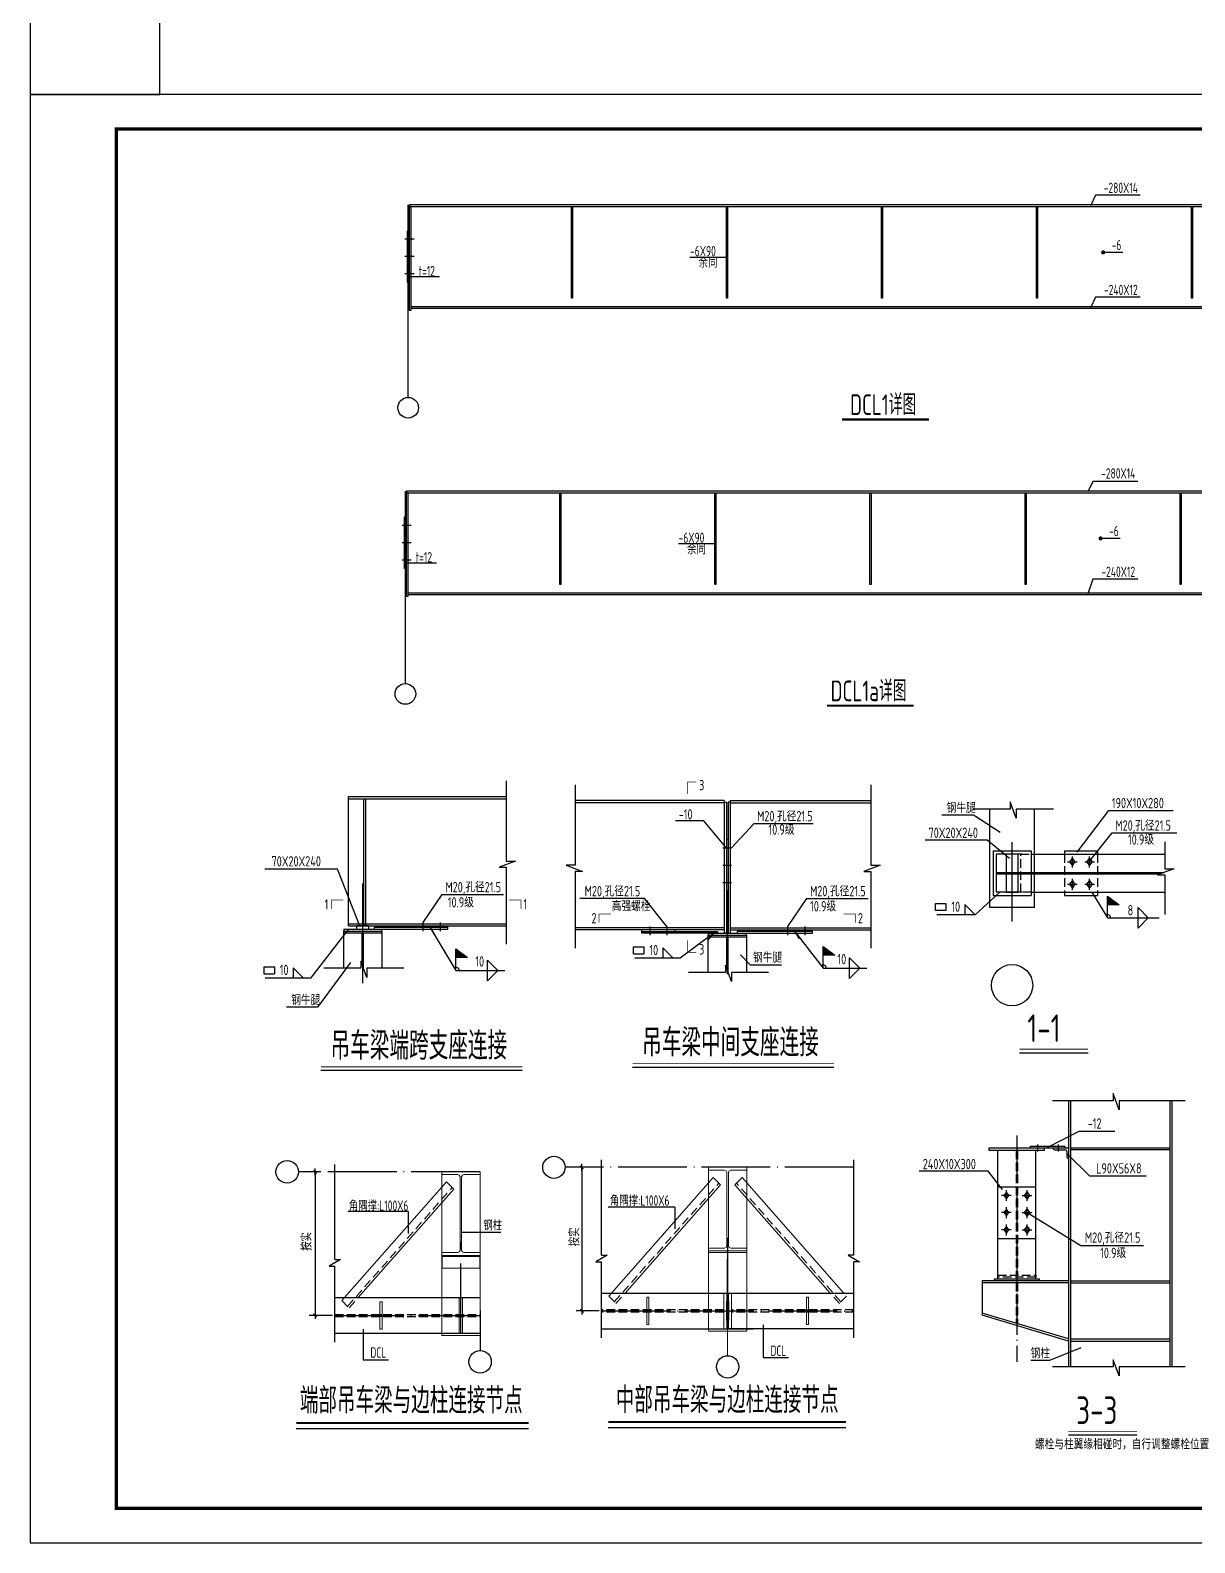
# Model space of a CAD drawing. Extents: x 9752569 to 9923256, y 1590558 to 2510207.
# Drawn here: x 9811806 to 9862501, y 2064945 to 2130745 of the extents above; entities that cross this region are included whole.
import ezdxf
from ezdxf.enums import TextEntityAlignment as Align

# ---------------------------------------------------------------- set-up
doc = ezdxf.new("R2010")
doc.units = 0
doc.header["$LTSCALE"] = 1000
doc.header["$MEASUREMENT"] = 0
for name, pattern in [('ACAD_ISO04W100', [30.5, 24, -3, 0.5, -3]), ('CENTER', [2, 1.25, -0.25, 0.25, -0.25]), ('CENTERX2', [101.6, 63.5, -12.7, 12.7, -12.7]), ('DASH', [0.35, 0.25, -0.1]), ('DOTE', [2.42, 2, -0.2, 0.02, -0.2]), ('HIDDEN', [0.375, 0.25, -0.125])]:
    doc.linetypes.add(name, pattern=pattern)
doc.layers.get('0').update_dxf_attribs({"linetype": 'CONTINUOUS'})
for name, color, linetype in [('00-MS', 6, 'CONTINUOUS'), ('1-dcl', 4, 'CONTINUOUS'), ('ADIM', 3, 'CONTINUOUS'), ('AXIS', 3, 'CONTINUOUS'), ('AXIS_TEXT', 7, 'CONTINUOUS'), ('DIM', 3, 'CONTINUOUS'), ('DIM_SYMB', 3, 'CONTINUOUS'), ('DOTE', 8, 'DOTE'), ('H-立', 3, 'CONTINUOUS'), ('LAYER1', 7, 'CONTINUOUS'), ('PUB_DIM', 3, 'CONTINUOUS'), ('PUB_TEXT', 7, 'CONTINUOUS'), ('PUB_TITLE', 4, 'CONTINUOUS'), ('TEXT', 7, 'CONTINUOUS'), ('THICK', 6, 'CONTINUOUS'), ('THIN', 7, 'CONTINUOUS'), ('一般文字', 6, 'CONTINUOUS'), ('加劲板', 3, 'CONTINUOUS'), ('卫浴', 7, 'CONTINUOUS'), ('螺栓', 15, 'CONTINUOUS'), ('连接板', 3, 'CONTINUOUS')]:
    doc.layers.add(name, color=color, linetype=linetype)
doc.layers.add('标注', color=4, linetype='CONTINUOUS', lineweight=20)
doc.layers.add('轴线', color=1, linetype='CENTERX2', lineweight=13)
doc.styles.add('_HZTXT', font='atssdeng.shx', dxfattribs={"width": 0.8, "bigfont": 'atssdchn.shx'})
doc.styles.add('COMPLEX', font='COMPLEX')
doc.styles.add('hztxt', font='atssdeng.shx', dxfattribs={"width": 0.7, "height": 10, "bigfont": 'atssdchn.shx'})
doc.styles.add('TSSD_REIN', font='atssdeng.shx', dxfattribs={"width": 0.7, "bigfont": 'atssdchn.shx'})

# ---------------------------------------------------------------- blocks, each defined once
blk = doc.blocks.new('3F51G35FHG5GH4')
at = {"layer": 'DIM'}
blk.add_hatch(color=256, dxfattribs=at).paths.add_polyline_path([(6304948.4, 1862561.8), (6304948.4, 1862512.8), (6305016.3, 1862512.8)])
at = {"layer": '00-MS'}
for p, q in [((6304295.3, 1862665.7), (6304519.2, 1862665.7)), ((6304295.3, 1862665.7), (6304295.3, 1862655.7)), ((6304297.3, 1862675.7), (6304517.2, 1862675.7)), ((6304297.3, 1862675.7), (6304297.3, 1862665.7)), ((6304297.3, 1862665.7), (6304517.2, 1862665.7)), ((6304442.3, 1862695.7), (6304372.3, 1862695.7)), ((6304372.3, 1862695.7), (6304372.3, 1862675.7)), ((6304442.3, 1862695.7), (6304442.3, 1862675.7)), ((6304474.2, 1862685.7), (6304474.2, 1862675.7)), ((6304902.2, 1862685.7), (6304474.2, 1862685.7)), ((6304474.2, 1862675.7), (6304902.2, 1862675.7)), ((6304517.2, 1862675.7), (6304517.2, 1862665.7)), ((6304519.2, 1862665.7), (6304519.2, 1862655.7)), ((6304712.2, 1862695.7), (6304712.2, 1862685.7)), ((6304902.2, 1862685.7), (6304902.2, 1862695.7)), ((6304902.2, 1862675.7), (6304902.2, 1862685.7)), ((6304295.3, 1862655.7), (6304519.2, 1862655.7)), ((6304295.3, 1862655.7), (6304295.3, 1862449.2)), ((6304403.3, 1862655.7), (6304403.3, 1862472.4)), ((6304411.2, 1862655.7), (6304411.2, 1862451.1)), ((6304519.2, 1862655.7), (6304519.2, 1862449.2))]:
    blk.add_line(p, q, dxfattribs=at)
at = {"layer": '1-dcl'}
for p, q in [((6304325.3, 1862695.7), (6304325.3, 1863445.6)), ((6304325.3, 1863445.6), (6305240.8, 1863445.6)), ((6304325.3, 1863431.6), (6305240.8, 1863431.6)), ((6304412.3, 1863431.6), (6304412.3, 1862695.7)), ((6304424.3, 1863445.6), (6305240.8, 1863445.6)), ((6304424.3, 1863431.6), (6304424.3, 1862695.7)), ((6304412.3, 1863200.7), (6304412.3, 1862940.7)), ((6304325.3, 1862707.7), (6305240.8, 1862707.7)), ((6304325.3, 1862695.7), (6305240.8, 1862695.7))]:
    blk.add_line(p, q, dxfattribs=at)
at = {"layer": 'AXIS'}
blk.add_line((6304407.3, 1862940.7), (6304407.3, 1862362.5), dxfattribs=at)
at = {"layer": 'DIM'}
for p, q in [((6304262.2, 1863025.1), (6303839.2, 1863025.1)), ((6304392.6, 1862689.7), (6304262.2, 1863025.1)), ((6304758.9, 1862715.7), (6304869.9, 1862877.9)), ((6304869.9, 1862877.9), (6305225.8, 1862877.9)), ((6304323.6, 1862673.5), (6304103.9, 1862393)), ((6304323.6, 1862673.5), (6304292.7, 1862634.1)), ((6304797.5, 1862688.6), (6304823.8, 1862644.5)), ((6304797.5, 1862688.6), (6304948.4, 1862436.1)), ((6304948.4, 1862561.8), (6305016.3, 1862512.8)), ((6304948.4, 1862436.1), (6304948.4, 1862561.8)), ((6305016.3, 1862512.8), (6304948.4, 1862512.8)), ((6305132.3, 1862376.1), (6305132.3, 1862496.1)), ((6305132.3, 1862496.1), (6305192.3, 1862436.1)), ((6303834.8, 1862457.9), (6303894.8, 1862457.9)), ((6303834.8, 1862457.9), (6303834.8, 1862417.9)), ((6303834.8, 1862417.9), (6303894.8, 1862417.9)), ((6303894.8, 1862457.9), (6303894.8, 1862417.9)), ((6304003.9, 1862453), (6304003.9, 1862393)), ((6304063.9, 1862393), (6304003.9, 1862453)), ((6304337.7, 1862483.8), (6304146, 1862223.7)), ((6304948.4, 1862436.1), (6305232.3, 1862436.1)), ((6305192.3, 1862436.1), (6305132.3, 1862376.1)), ((6304103.9, 1862393), (6303841.9, 1862393)), ((6304146, 1862223.7), (6303964.9, 1862223.7))]:
    blk.add_line(p, q, dxfattribs=at)
blk.add_ellipse((6304948.4, 1862436.1), major_axis=(19.4, 0.2), ratio=1, start_param=-0.010916, end_param=2.098629, dxfattribs=at)
at = {"layer": 'LAYER1', "color": 3}
for p, q in [((6305240.8, 1863537.1), (6305240.8, 1863070.7)), ((6305294, 1863070.7), (6305199.5, 1863035.3)), ((6305199.5, 1863035.3), (6305240.8, 1863035.3)), ((6305240.8, 1863070.7), (6305294, 1863070.7)), ((6305240.8, 1863035.3), (6305240.8, 1862589)), ((6304396.4, 1862490.6), (6304396.4, 1862449.2)), ((6304431.9, 1862396), (6304396.4, 1862490.6)), ((6304396.4, 1862449.2), (6304181.7, 1862449.2)), ((6304431.9, 1862449.2), (6304431.9, 1862396)), ((6304646.9, 1862449.2), (6304431.9, 1862449.2))]:
    blk.add_line(p, q, dxfattribs=at)
at = {"layer": 'TEXT', "color": 3}
blk.add_line((6304165.4, 1861857.9), (6305333.8, 1861857.9), dxfattribs=at)
at = {"layer": 'TEXT', "color": 3, "const_width": 5}
blk.add_lwpolyline([(6304165.4, 1861877.9), (6305333.8, 1861877.9)], dxfattribs=at)
at = {"layer": 'THICK', "linetype": 'Continuous'}
for p, q in [((6304757.2, 1862715.7), (6304757.2, 1862665.7)), ((6304857.2, 1862715.7), (6304857.2, 1862665.7))]:
    blk.add_line(p, q, dxfattribs=at)
at = {"layer": 'THIN', "color": 6, "const_width": 4}
for points in [[(6304226.4, 1862794.2), (6304226.4, 1862844.8), (6304295, 1862844.8)], [(6305325.9, 1862794.2), (6305325.9, 1862844.8), (6305257.3, 1862844.8)]]:
    blk.add_lwpolyline(points, dxfattribs=at)
at = {"layer": 'TEXT', "style": 'hztxt', "width": 0.75}
for s, height, p in [('70X20X240', 59.99, (6303878.7, 1863039.9)), ('M20,孔径21.5', 59.99, (6304888.2, 1862890.4)), ('10.9级', 59.99, (6304901.9, 1862802.1)), ('钢牛腿', 59.99, (6303993.1, 1862236.3)), ('吊车梁端跨支座连接', 159.98, (6304220.7, 1861920))]:
    blk.add_text(s, height=height, dxfattribs=at).set_placement(p)
for p in [(6304197.1, 1862820.3), (6305350.8, 1862820.3)]:
    blk.add_text('1', height=60, dxfattribs=at).set_placement(p, align=Align.MIDDLE)
for p in [(6305112.3, 1862489.2), (6303977.2, 1862440.2)]:
    blk.add_text('10', height=59.99, dxfattribs=at).set_placement(p, align=Align.MIDDLE_RIGHT)
blk = doc.blocks.new('_AXISO')
blk.add_circle((0, 0), 0.5)
at = {"layer": 'AXIS_TEXT', "style": 'COMPLEX', "width": 1.041667}
blk.add_attdef('A', text='', height=0.56, dxfattribs=at).set_placement((-0.25, -0.28), (0.25, -0.28), align=Align.FIT)
blk = doc.blocks.new('A$C59744BDE')
at = {"layer": 'ADIM', "linetype": 'ByBlock'}
for p, q in [((0.75, 1.95), (0, 0.97)), ((0, 0.97), (0.75, 0)), ((1.5, 0.97), (0.75, 1.95)), ((0.75, 0), (1.5, 0.97))]:
    blk.add_line(p, q, dxfattribs=at)
blk = doc.blocks.new('5D5FF5G5FG4')
at = {"layer": 'DIM'}
blk.add_hatch(color=256, dxfattribs=at).paths.add_polyline_path([(6307558.3, 1862893.3), (6307558.3, 1862844.3), (6307626.2, 1862844.3)])
for p, q in [((6307354.8, 1863060.7), (6307354.8, 1863123.4)), ((6307454.8, 1863060.7), (6307454.8, 1863123.4)), ((6307326.8, 1863092.6), (6307382.8, 1863092.6)), ((6307426.8, 1863092.6), (6307482.8, 1863092.6)), ((6307326.8, 1862962.6), (6307382.8, 1862962.6)), ((6307354.8, 1862930.7), (6307354.8, 1862993.4)), ((6307426.8, 1862962.6), (6307482.8, 1862962.6)), ((6307454.8, 1862930.7), (6307454.8, 1862993.4))]:
    blk.add_line(p, q)
at = {"layer": '00-MS'}
for p, q in [((6306874.9, 1862827.6), (6306874.9, 1863399.4)), ((6307134.8, 1862827.6), (6307134.8, 1863399.4)), ((6306894.9, 1863157.6), (6306894.9, 1862897.6)), ((6306894.9, 1863157.6), (6307114.8, 1863157.6)), ((6307061.8, 1863137.6), (6306912.9, 1863137.6)), ((6306912.9, 1863137.6), (6306912.9, 1862917.6)), ((6307039.8, 1863137.6), (6306969.8, 1863137.6)), ((6306969.8, 1863137.6), (6306969.8, 1862917.6)), ((6307039.8, 1862917.6), (6307039.8, 1863137.6)), ((6307114.8, 1863157.6), (6307114.8, 1862897.6)), ((6307114.8, 1863137.6), (6307891.1, 1863137.6)), ((6307309.8, 1863157.6), (6307499.8, 1863157.6)), ((6307309.8, 1863157.6), (6307309.8, 1863137.6)), ((6307499.8, 1863157.6), (6307499.8, 1863137.6)), ((6306912.9, 1863031.6), (6307887.3, 1863031.6)), ((6306912.9, 1863023.6), (6307865.9, 1863023.6)), ((6306894.9, 1862897.6), (6307114.8, 1862897.6)), ((6307061.8, 1862917.6), (6306912.9, 1862917.6)), ((6306969.8, 1862917.6), (6307039.8, 1862917.6)), ((6307114.8, 1862917.6), (6307891.1, 1862917.6)), ((6307309.8, 1862917.6), (6307309.8, 1862897.6)), ((6307309.8, 1862897.6), (6307499.8, 1862897.6)), ((6307499.8, 1862917.6), (6307499.8, 1862897.6)), ((6307134.8, 1862827.6), (6306874.9, 1862827.6))]:
    blk.add_line(p, q, dxfattribs=at)
at = {"layer": '00-MS', "linetype": 'DASH', "ltscale": 0.2}
for p, q in [((6307054.8, 1863137.6), (6307114.8, 1863137.6)), ((6307054.8, 1862917.6), (6307054.8, 1863137.6)), ((6307309.8, 1863137.6), (6307309.8, 1862917.6)), ((6307499.8, 1863137.6), (6307499.8, 1862917.6)), ((6307114.8, 1862917.6), (6307054.8, 1862917.6))]:
    blk.add_line(p, q, dxfattribs=at)
at = {"layer": 'DIM'}
for p, q in [((6307382, 1863148.9), (6307565.8, 1863391.2)), ((6307565.8, 1863391.2), (6307940.9, 1863391.2)), ((6306780.8, 1863363.6), (6306597.3, 1863363.6)), ((6306935.3, 1863263.7), (6306780.8, 1863363.6)), ((6306859.8, 1863218.8), (6306499.6, 1863218.8)), ((6306990.2, 1863112.7), (6306859.8, 1863218.8)), ((6307004.8, 1862746.4), (6307004.8, 1863206.8)), ((6307456, 1863099.1), (6307586.4, 1863261.3)), ((6307586.4, 1863261.3), (6307961.6, 1863261.3)), ((6306561.2, 1862850.5), (6306621.2, 1862850.5)), ((6306561.2, 1862810.5), (6306561.2, 1862850.5)), ((6306621.2, 1862850.5), (6306621.2, 1862810.5)), ((6306790.3, 1862785.6), (6306730.3, 1862845.6)), ((6306730.3, 1862845.6), (6306730.3, 1862785.6)), ((6306933.6, 1862916.9), (6306790.3, 1862785.6)), ((6306933.6, 1862916.9), (6306883.1, 1862870.7)), ((6307468.8, 1862917.3), (6307558.3, 1862767.6)), ((6307468.8, 1862917.3), (6307495.2, 1862873.3)), ((6307558.3, 1862893.3), (6307626.2, 1862844.3)), ((6307558.3, 1862767.6), (6307558.3, 1862893.3)), ((6307626.2, 1862844.3), (6307558.3, 1862844.3)), ((6306621.2, 1862810.5), (6306561.2, 1862810.5)), ((6306790.3, 1862785.6), (6306568.3, 1862785.6)), ((6307558.3, 1862767.6), (6307859.6, 1862767.6)), ((6307735.9, 1862827.6), (6307795.8, 1862767.6)), ((6307735.9, 1862707.6), (6307735.9, 1862827.6)), ((6307795.8, 1862767.6), (6307735.9, 1862707.6))]:
    blk.add_line(p, q, dxfattribs=at)
blk.add_ellipse((6307558.3, 1862767.6), major_axis=(19.4, 0), ratio=1, start_param=-0.001172, end_param=2.108374, dxfattribs=at)
at = {"layer": 'LAYER1', "color": 3}
for p, q in [((6306994, 1863399.4), (6306779.3, 1863399.4)), ((6306994, 1863440.8), (6306994, 1863399.4)), ((6307029.5, 1863346.2), (6306994, 1863440.8)), ((6307029.5, 1863399.4), (6307029.5, 1863346.2)), ((6307244.5, 1863399.4), (6307029.5, 1863399.4)), ((6307891.1, 1863208.4), (6307891.1, 1863053)), ((6307944.3, 1863053), (6307849.7, 1863017.5)), ((6307849.7, 1863017.5), (6307891.1, 1863017.5)), ((6307891.1, 1863053), (6307944.3, 1863053)), ((6307891.1, 1863017.5), (6307891.1, 1862786.8))]:
    blk.add_line(p, q, dxfattribs=at)
at = {"layer": 'TEXT', "color": 3}
blk.add_line((6307048.5, 1861985.9), (6307445.8, 1861985.9), dxfattribs=at)
at = {"layer": 'TEXT', "color": 3, "const_width": 5}
blk.add_lwpolyline([(6307048.5, 1862005.9), (6307445.8, 1862005.9)], dxfattribs=at)
at = {"extrusion": (0, 0, -1), "xscale": 19.99799690581858, "yscale": 19.99799689673819, "zscale": -19.99799689905346}
for p in [(-6307369.8, 1863073.1), (-6307469.8, 1863073.1), (-6307369.8, 1862943.1), (-6307469.8, 1862943.1)]:
    blk.add_blockref('A$C59744BDE', p, dxfattribs=at)
at = {"layer": 'AXIS', "xscale": 239.9759628726169, "yscale": 239.9759627610911, "zscale": 239.9759627886415}
blk.add_blockref('_AXISO', (6307004.8, 1862377), dxfattribs=at)
at = {"layer": 'TEXT', "style": 'hztxt', "width": 0.75}
for s, height, p in [('190X10X280', 59.99, (6307584, 1863403.7)), ('钢牛腿', 59.99, (6306625.4, 1863376.2)), ('70X20X240', 59.99, (6306520.2, 1863231.4)), ('M20,孔径21.5', 59.99, (6307604.6, 1863273.8)), ('10.9级', 59.99, (6307677.6, 1863192.5)), ('1-1', 159.98, (6307093.8, 1862048))]:
    blk.add_text(s, height=height, dxfattribs=at).set_placement(p)
for s, height, p in [('10', 59.99, (6306703.5, 1862832.8)), ('8', 60, (6307707.8, 1862812.6))]:
    blk.add_text(s, height=height, dxfattribs=at).set_placement(p, align=Align.MIDDLE_RIGHT)
blk = doc.blocks.new('321F534G54H')
at = {"layer": 'DIM'}
blk.add_hatch(color=256, dxfattribs=at).paths.add_polyline_path([(6310421, 1862414.9), (6310421, 1862365.9), (6310488.9, 1862365.9)])
at = {"layer": '00-MS'}
for p, q in [((6309369.9, 1862501.9), (6309369.9, 1862511.9)), ((6309369.9, 1862491.9), (6309369.9, 1862501.9)), ((6309369.9, 1862501.9), (6309807.9, 1862501.9)), ((6309807.9, 1862491.9), (6309369.9, 1862491.9)), ((6309559.9, 1862511.9), (6309559.9, 1862501.9)), ((6309754.9, 1862491.9), (6309754.9, 1862481.9)), ((6309754.9, 1862491.9), (6309974.9, 1862491.9)), ((6309807.9, 1862501.9), (6309807.9, 1862491.9)), ((6309921.9, 1862501.9), (6309921.9, 1862491.9)), ((6310359.8, 1862501.9), (6309921.9, 1862501.9)), ((6309921.9, 1862491.9), (6310359.8, 1862491.9)), ((6309974.9, 1862491.9), (6309974.9, 1862481.9)), ((6310169.9, 1862511.9), (6310169.9, 1862501.9)), ((6310359.8, 1862501.9), (6310359.8, 1862511.9)), ((6310359.8, 1862491.9), (6310359.8, 1862501.9)), ((6309752.9, 1862481.9), (6309752.9, 1862471.9)), ((6309752.9, 1862481.9), (6309976.9, 1862481.9)), ((6309752.9, 1862471.9), (6309752.9, 1862265.4)), ((6309752.9, 1862471.9), (6309976.9, 1862471.9)), ((6309754.9, 1862481.9), (6309974.9, 1862481.9)), ((6309860.9, 1862471.9), (6309860.9, 1862288.7)), ((6309868.9, 1862471.9), (6309868.9, 1862267.4)), ((6309976.9, 1862481.9), (6309976.9, 1862471.9)), ((6309976.9, 1862471.9), (6309976.9, 1862265.4))]:
    blk.add_line(p, q, dxfattribs=at)
at = {"layer": '1-dcl'}
for p, q in [((6309847.9, 1863261.9), (6308982.7, 1863261.9)), ((6309847.9, 1863247.9), (6308982.7, 1863247.9)), ((6309847.9, 1863261.9), (6309230.6, 1863261.9)), ((6309847.9, 1863261.9), (6309847.9, 1863247.9)), ((6309847.9, 1863251.9), (6309859.9, 1863251.9)), ((6309847.9, 1863247.9), (6309847.9, 1862491.9)), ((6309859.9, 1863251.9), (6309859.9, 1862491.9)), ((6309869.9, 1863251.9), (6309869.9, 1862491.9)), ((6309881.9, 1863251.9), (6309869.9, 1863251.9)), ((6309881.9, 1863261.9), (6310698.5, 1863261.9)), ((6309881.9, 1863261.9), (6309881.9, 1863247.9)), ((6309881.9, 1863261.9), (6310698.5, 1863261.9)), ((6309881.9, 1863247.9), (6309881.9, 1862491.9)), ((6309881.9, 1863247.9), (6310698.5, 1863247.9)), ((6309869.9, 1863036.9), (6309859.9, 1863036.9)), ((6309869.9, 1863036.9), (6309869.9, 1862736.9)), ((6309869.9, 1862736.9), (6309859.9, 1862736.9)), ((6309847.9, 1862523.9), (6308982.7, 1862523.9)), ((6309847.9, 1862511.9), (6308982.7, 1862511.9)), ((6309859.9, 1862491.9), (6309847.9, 1862491.9)), ((6309869.9, 1862491.9), (6309881.9, 1862491.9)), ((6309881.9, 1862523.9), (6310698.5, 1862523.9)), ((6309881.9, 1862511.9), (6310698.5, 1862511.9))]:
    blk.add_line(p, q, dxfattribs=at)
at = {"layer": 'AXIS'}
blk.add_line((6309864.9, 1862736.9), (6309864.9, 1862254.6), dxfattribs=at)
at = {"layer": 'DIM'}
for p, q in [((6309729.1, 1863145), (6309565.1, 1863145)), ((6309865.3, 1862982.3), (6309729.1, 1863145)), ((6309889.9, 1862986.9), (6310020.3, 1863129.1)), ((6310020.3, 1863129.1), (6310363.3, 1863129.1)), ((6309384.5, 1862694.1), (6309009.4, 1862694.1)), ((6309514.9, 1862531.9), (6309384.5, 1862694.1)), ((6310216.5, 1862531.9), (6310327.6, 1862694.1)), ((6310327.6, 1862694.1), (6310683.4, 1862694.1)), ((6310255.1, 1862504.8), (6310421, 1862289.2)), ((6310255.1, 1862504.8), (6310281.5, 1862460.7)), ((6309321.7, 1862412.8), (6309381.7, 1862412.8)), ((6309321.7, 1862372.8), (6309321.7, 1862412.8)), ((6309381.7, 1862412.8), (6309381.7, 1862372.8)), ((6309550.8, 1862348), (6309490.8, 1862408)), ((6309490.8, 1862408), (6309490.8, 1862348)), ((6309781.2, 1862489.7), (6309590.8, 1862348)), ((6309781.2, 1862489.7), (6309750.4, 1862450.3)), ((6310421, 1862289.2), (6310421, 1862414.9)), ((6310421, 1862414.9), (6310488.9, 1862365.9)), ((6309321.7, 1862372.8), (6309381.7, 1862372.8)), ((6309590.8, 1862348), (6309328.8, 1862348)), ((6309941.1, 1862368), (6309997.9, 1862309.5)), ((6310488.9, 1862365.9), (6310421, 1862365.9)), ((6310575.5, 1862349.2), (6310635.5, 1862289.2)), ((6310575.5, 1862229.2), (6310575.5, 1862349.2)), ((6309997.9, 1862309.5), (6310179.1, 1862309.5)), ((6310421, 1862289.2), (6310675.5, 1862289.2)), ((6310635.5, 1862289.2), (6310575.5, 1862229.2))]:
    blk.add_line(p, q, dxfattribs=at)
blk.add_ellipse((6310421, 1862289.2), major_axis=(-19.4, 0.2), ratio=1, start_param=3.150412, end_param=5.259958, dxfattribs=at)
at = {"layer": 'LAYER1', "color": 3}
for p, q in [((6308982.7, 1863353.4), (6308982.7, 1862886.9)), ((6310698.5, 1863353.4), (6310698.5, 1862886.9)), ((6308929.5, 1862886.9), (6309024, 1862851.5)), ((6308982.7, 1862886.9), (6308929.5, 1862886.9)), ((6308982.7, 1862851.5), (6308982.7, 1862405.2)), ((6309024, 1862851.5), (6308982.7, 1862851.5)), ((6310751.7, 1862886.9), (6310657.1, 1862851.5)), ((6310657.1, 1862851.5), (6310698.5, 1862851.5)), ((6310698.5, 1862886.9), (6310751.7, 1862886.9)), ((6310698.5, 1862851.5), (6310698.5, 1862405.2)), ((6309854.1, 1862265.4), (6309639.3, 1862265.4)), ((6309854.1, 1862306.8), (6309854.1, 1862265.4)), ((6309889.5, 1862212.2), (6309854.1, 1862306.8)), ((6309889.5, 1862265.4), (6309889.5, 1862212.2)), ((6310104.5, 1862265.4), (6309889.5, 1862265.4))]:
    blk.add_line(p, q, dxfattribs=at)
at = {"layer": 'TEXT', "color": 3}
blk.add_line((6309315.5, 1861715.9), (6310483.9, 1861715.9), dxfattribs=at)
at = {"layer": 'TEXT', "color": 3, "const_width": 5}
blk.add_lwpolyline([(6309315.5, 1861735.9), (6310483.9, 1861735.9)], dxfattribs=at)
at = {"layer": 'THICK', "linetype": 'Continuous'}
for p, q in [((6309839.9, 1862986.9), (6309889.9, 1862986.9)), ((6309839.9, 1862886.9), (6309889.9, 1862886.9)), ((6309839.9, 1862786.9), (6309889.9, 1862786.9)), ((6309414.9, 1862531.9), (6309414.9, 1862481.9)), ((6309514.9, 1862531.9), (6309514.9, 1862481.9)), ((6310214.9, 1862531.9), (6310214.9, 1862481.9)), ((6310314.8, 1862531.9), (6310314.8, 1862481.9))]:
    blk.add_line(p, q, dxfattribs=at)
at = {"layer": 'THIN', "color": 6, "const_width": 4}
for points in [[(6309685.4, 1863368.8), (6309634.8, 1863368.8), (6309634.8, 1863300.2)], [(6309121.2, 1862553.5), (6309121.2, 1862604), (6309189.8, 1862604)], [(6310608.6, 1862553.5), (6310608.6, 1862604), (6310540, 1862604)], [(6309685.4, 1862382.2), (6309634.8, 1862382.2), (6309634.8, 1862450.8)]]:
    blk.add_lwpolyline(points, dxfattribs=at)
at = {"layer": 'TEXT', "style": 'hztxt', "width": 0.75}
for s, p in [('3', (6309716.6, 1863352)), ('2', (6309091.9, 1862579.6)), ('3', (6309716.6, 1862399))]:
    blk.add_text(s, height=60, dxfattribs=at).set_placement(p, align=Align.MIDDLE)
for s, height, p in [('-10', 59.99, (6309583.7, 1863152.1)), ('M20,孔径21.5', 59.99, (6310038.5, 1863141.6)), ('10.9级', 59.99, (6310104.3, 1863063.9)), ('M20,孔径21.5', 59.99, (6309037.5, 1862706.7)), ('M20,孔径21.5', 59.99, (6310345.8, 1862706.7)), ('高强螺栓', 59.99, (6309194.5, 1862620.1)), ('10.9级', 59.99, (6310345.8, 1862619.1)), ('钢牛腿', 59.99, (6310014.5, 1862322)), ('吊车梁中间支座连接', 159.98, (6309370.8, 1861778))]:
    blk.add_text(s, height=height, dxfattribs=at).set_placement(p)
blk.add_text('2', height=60, rotation=360, dxfattribs=at).set_placement((6310637.9, 1862579.6), align=Align.MIDDLE)
for p in [(6309464, 1862395.1), (6310555.5, 1862342.3)]:
    blk.add_text('10', height=59.99, dxfattribs=at).set_placement(p, align=Align.MIDDLE_RIGHT)
blk = doc.blocks.new('32D1F354G5G')
for p, q in [((6309350.5, 1860509.8), (6309294.5, 1860509.8)), ((6309322.5, 1860477.9), (6309322.5, 1860540.6)), ((6309414.5, 1860509.8), (6309470.5, 1860509.8)), ((6309442.5, 1860477.9), (6309442.5, 1860540.6)), ((6309350.5, 1860409.9), (6309294.5, 1860409.9)), ((6309322.5, 1860377.9), (6309322.5, 1860440.6)), ((6309414.5, 1860409.9), (6309470.5, 1860409.9)), ((6309442.5, 1860377.9), (6309442.5, 1860440.6)), ((6309350.5, 1860309.9), (6309294.5, 1860309.9)), ((6309322.5, 1860277.9), (6309322.5, 1860340.6)), ((6309414.5, 1860309.9), (6309470.5, 1860309.9)), ((6309442.5, 1860277.9), (6309442.5, 1860340.6))]:
    blk.add_line(p, q)
at = {"layer": '00-MS'}
for p, q in [((6309682.5, 1861058.8), (6309682.5, 1859515.4)), ((6309694.5, 1861058.8), (6309694.5, 1859515.4)), ((6310270.4, 1861058.8), (6310270.4, 1859515.4)), ((6310282.4, 1861058.8), (6310282.4, 1859515.4)), ((6309462.5, 1860784.8), (6309462.5, 1860794.8)), ((6309462.5, 1860794.8), (6309662.5, 1860794.8)), ((6309462.5, 1860784.8), (6309662.5, 1860784.8)), ((6309592.5, 1860784.8), (6309682.5, 1860784.8)), ((6309602.5, 1860774.8), (6309662.5, 1860774.8)), ((6309662.5, 1860794.8), (6309662.5, 1860784.8)), ((6309662.5, 1860794.8), (6309662.5, 1860784.8)), ((6309672.5, 1860764.8), (6309672.5, 1860734.8)), ((6309694.5, 1860784.8), (6310270.4, 1860784.8)), ((6309694.5, 1860776.8), (6310270.4, 1860776.8)), ((6309682.5, 1860724.8), (6309682.5, 1860724.8)), ((6309182.5, 1860014.9), (6309182.5, 1859814.9)), ((6309682.5, 1860014.9), (6309182.5, 1860014.9)), ((6309682.5, 1860002.9), (6309182.5, 1860002.9)), ((6309694.5, 1860014.9), (6310270.4, 1860014.9)), ((6309694.5, 1860002.9), (6310270.4, 1860002.9)), ((6309682.5, 1859676.9), (6309182.5, 1859826.9)), ((6309682.5, 1859664.9), (6309182.5, 1859814.9)), ((6309694.5, 1859676.9), (6310270.4, 1859676.9)), ((6309694.5, 1859664.9), (6310270.4, 1859664.9))]:
    blk.add_line(p, q, dxfattribs=at)
for centre, start_param, end_param in [((6309602.5, 1860784.8), 0.02366, 1.594457), ((6309662.5, 1860764.8), 3.165253, 4.736049), ((6309682.5, 1860734.8), 0.02366, 1.594457)]:
    blk.add_ellipse(centre, major_axis=(-10, 0.24), ratio=1, start_param=start_param, end_param=end_param, dxfattribs=at)
at = {"layer": '1-dcl'}
for p, q in [((6309222.5, 1860770.8), (6309222.5, 1860784.8)), ((6309222.5, 1860784.8), (6309542.5, 1860784.8)), ((6309542.5, 1860770.8), (6309222.5, 1860770.8)), ((6309272.5, 1860024.9), (6309272.5, 1860770.8)), ((6309492.5, 1860024.9), (6309492.5, 1860770.8)), ((6309542.5, 1860784.8), (6309542.5, 1860770.8)), ((6309272.5, 1860559.8), (6309492.5, 1860559.8)), ((6309272.5, 1860259.9), (6309492.5, 1860259.9)), ((6309252.5, 1860024.9), (6309512.5, 1860024.9)), ((6309252.5, 1860014.9), (6309252.5, 1860024.9)), ((6309512.5, 1860014.9), (6309252.5, 1860014.9)), ((6309512.5, 1860024.9), (6309512.5, 1860014.9))]:
    blk.add_line(p, q, dxfattribs=at)
at = {"layer": '1-dcl', "linetype": 'DASH', "ltscale": 0.2}
for p, q in [((6309378.5, 1860770.8), (6309378.5, 1860046.9)), ((6309386.5, 1860770.8), (6309386.5, 1860046.9)), ((6309272.5, 1860046.9), (6309492.5, 1860046.9)), ((6309272.5, 1860034.9), (6309272.5, 1860046.9)), ((6309492.5, 1860034.9), (6309272.5, 1860034.9)), ((6309492.5, 1860046.9), (6309492.5, 1860034.9)), ((6309378.5, 1860002.9), (6309378.5, 1859768.1)), ((6309386.5, 1860002.9), (6309386.5, 1859765.7))]:
    blk.add_line(p, q, dxfattribs=at)
at = {"layer": 'DIM', "linetype": 'ACAD_ISO04W100', "ltscale": 0.01}
blk.add_line((6309382.5, 1860856.5), (6309382.5, 1859544.4), dxfattribs=at)
at = {"layer": 'DIM'}
for p, q in [((6309562.5, 1860789.8), (6309744.3, 1860882)), ((6309744.3, 1860882), (6309952.2, 1860882)), ((6309674.9, 1860750.1), (6309805.3, 1860624.1)), ((6309215.9, 1860649.8), (6308816.1, 1860649.8)), ((6309299.8, 1860543.4), (6309215.9, 1860649.8)), ((6309805.3, 1860624.1), (6310132.9, 1860624.1)), ((6309442.5, 1860409.9), (6309755.5, 1860219.5)), ((6309755.5, 1860219.5), (6310118.5, 1860219.5)), ((6309754.7, 1859625), (6309572.8, 1859551.4)), ((6309572.8, 1859551.4), (6309463.9, 1859551.4))]:
    blk.add_line(p, q, dxfattribs=at)
at = {"layer": 'LAYER1', "color": 3}
for p, q in [((6309942.1, 1861100.2), (6309942.1, 1861058.8)), ((6309977.6, 1861005.6), (6309942.1, 1861100.2)), ((6309942.1, 1861058.8), (6309590.1, 1861058.8)), ((6309977.6, 1861058.8), (6309977.6, 1861005.6)), ((6310360.1, 1861058.8), (6309977.6, 1861058.8)), ((6309942.1, 1859515.4), (6309590.1, 1859515.4)), ((6309942.1, 1859556.8), (6309942.1, 1859515.4)), ((6309977.6, 1859462.2), (6309942.1, 1859556.8)), ((6309977.6, 1859515.4), (6309977.6, 1859462.2)), ((6310360.1, 1859515.4), (6309977.6, 1859515.4))]:
    blk.add_line(p, q, dxfattribs=at)
at = {"layer": 'TEXT', "color": 3}
blk.add_line((6309682.4, 1859121.5), (6310079.7, 1859121.5), dxfattribs=at)
at = {"layer": 'TEXT', "color": 3, "const_width": 5}
blk.add_lwpolyline([(6309682.4, 1859141.5), (6310079.7, 1859141.5)], dxfattribs=at)
at = {"layer": 'THICK', "linetype": 'Continuous'}
for p, q in [((6309502.5, 1860804.8), (6309502.5, 1860764.8)), ((6309622.5, 1860804.8), (6309622.5, 1860764.8))]:
    blk.add_line(p, q, dxfattribs=at)
at = {"xscale": 19.99799693003297, "yscale": 19.9979969067499, "zscale": 19.99799689905347}
for p in [(6309307.5, 1860490.3), (6309307.5, 1860390.4), (6309307.5, 1860290.4)]:
    blk.add_blockref('A$C59744BDE', p, dxfattribs=at)
at = {"extrusion": (0, 0, -1), "xscale": 19.99799693003297, "yscale": 19.9979969067499, "zscale": -19.99799689905347}
for p in [(-6309457.5, 1860490.3), (-6309457.5, 1860390.4), (-6309457.5, 1860290.4)]:
    blk.add_blockref('A$C59744BDE', p, dxfattribs=at)
at = {"layer": 'TEXT', "style": 'hztxt', "width": 0.75}
for s, height, p in [('-12', 59.99, (6309795, 1860896.7)), ('240X10X300', 59.99, (6308837, 1860661.6)), ('L90X56X8', 59.99, (6309843.2, 1860636.6)), ('M20,孔径21.5', 59.99, (6309778.2, 1860235.2)), ('10.9级', 59.99, (6309866.6, 1860146.1)), ('钢柱', 59.99, (6309463.5, 1859564)), ('3-3', 159.98, (6309727.6, 1859183.5)), ('螺栓与柱翼缘相碰时，自行调整螺栓位置', 59.994, (6309488.1, 1859036.5))]:
    blk.add_text(s, height=height, dxfattribs=at).set_placement(p)
blk = doc.blocks.new('_DIMX')
blk.add_line((-150, 0), (150, 0))
at = {"const_width": 50}
blk.add_lwpolyline([(-70, -70), (70, 70)], dxfattribs=at)
blk = doc.blocks.new('3G1H5H5HGJ')
at = {"color": 1, "lineweight": 15, "ltscale": 0.5}
for p, q in [((6243246, 1887630), (6242131, 1887630)), ((6243246, 1887630), (6242131, 1887630)), ((6242131, 1887630), (6242131, 1885337)), ((6243246, 1887630), (6242131, 1887630)), ((6243246, 1887630), (6242131, 1887630)), ((6243246, 1887630), (6243246, 1885337)), ((6243246, 1887296), (6242131, 1887296)), ((6242131, 1885337), (6243246, 1885337))]:
    blk.add_line(p, q, dxfattribs=at)
at = {"lineweight": 15}
blk.add_line((6243246, 1887630), (6242131, 1887630), dxfattribs=at)
blk.add_line((6243246, 1887630), (6242131, 1887630), dxfattribs=at)
blk.add_line((6243246, 1887630), (6242131, 1887630), dxfattribs=at)
blk.add_line((6243246, 1887630), (6242131, 1887630), dxfattribs=at)
for p, q in [((6239031, 1886440), (6243246, 1886440)), ((6239031, 1885405), (6243246, 1885405))]:
    blk.add_line(p, q)
at = {"linetype": 'DASH'}
for p, q in [((6239031, 1885954), (6243246, 1885954)), ((6239031, 1885890), (6243246, 1885890))]:
    blk.add_line(p, q, dxfattribs=at)
blk.add_ellipse((6243246, 1884578), major_axis=(-2, 325), ratio=1, start_param=4.706391, end_param=10.989576)
at = {"layer": 'DIM_SYMB'}
for p, q in [((6239031, 1887545), (6239031, 1890304)), ((6239190, 1887545), (6238861, 1887350)), ((6238861, 1887350), (6239031, 1887350)), ((6239031, 1887545), (6239190, 1887545)), ((6239031, 1885144), (6239031, 1887350)), ((6237912, 1882646), (6244652, 1882646))]:
    blk.add_line(p, q, dxfattribs=at)
at = {"layer": 'DIM_SYMB', "const_width": 60}
blk.add_lwpolyline([(6237912, 1882806), (6244652, 1882806)], dxfattribs=at)
at = {"layer": 'DOTE'}
for p, q in [((6243246, 1890087), (6237972, 1890087)), ((6242689, 1885427), (6242689, 1888045)), ((6239031, 1885922), (6243246, 1885922)), ((6243246, 1886064), (6243246, 1884903))]:
    blk.add_line(p, q, dxfattribs=at)
at = {"layer": 'PUB_DIM'}
for p, q in [((6238592, 1890087), (6238288, 1890087)), ((6238457, 1890087), (6238457, 1885923)), ((6238963, 1885922), (6238288, 1885922))]:
    blk.add_line(p, q, dxfattribs=at)
at = {"layer": 'PUB_TEXT'}
for p, q in [((6241160, 1888933), (6239409, 1888933)), ((6241160, 1888933), (6241160, 1888303)), ((6242711, 1888335), (6243844, 1888335)), ((6239849, 1885523), (6239849, 1884638)), ((6239849, 1884638), (6240590, 1884638))]:
    blk.add_line(p, q, dxfattribs=at)
at = {"layer": '卫浴', "lineweight": 25}
for p, q in [((6242131, 1887630), (6242131, 1887296)), ((6243246, 1887296), (6243246, 1887630))]:
    blk.add_line(p, q, dxfattribs=at)
at = {"layer": '标注'}
for p, q in [((6239314, 1886440), (6242270, 1889796)), ((6242131, 1890087), (6242131, 1890007)), ((6242131, 1890087), (6243139, 1890087)), ((6242131, 1890007), (6242131, 1887630)), ((6242131, 1890007), (6242601, 1890007)), ((6242270, 1889796), (6242481, 1889585)), ((6242601, 1890007), (6242643, 1889986)), ((6242643, 1889986), (6242667, 1889942)), ((6242667, 1889942), (6242667, 1887809)), ((6242734, 1889986), (6242711, 1889942)), ((6242711, 1887809), (6242711, 1889942)), ((6242777, 1890007), (6242734, 1889986)), ((6243246, 1890007), (6242777, 1890007)), ((6243246, 1890087), (6243246, 1890007)), ((6243246, 1890007), (6243246, 1887630)), ((6242481, 1889585), (6239711, 1886440)), ((6242131, 1887744), (6242601, 1887744)), ((6242131, 1887664), (6243246, 1887664)), ((6242131, 1887630), (6243246, 1887630)), ((6242131, 1887630), (6243246, 1887630)), ((6242131, 1887630), (6243246, 1887630)), ((6242131, 1887630), (6243246, 1887630)), ((6242131, 1887630), (6243246, 1887630)), ((6242131, 1887630), (6243246, 1887630)), ((6242131, 1887630), (6243246, 1887630)), ((6242601, 1887744), (6242643, 1887765)), ((6242643, 1887765), (6242667, 1887809)), ((6242734, 1887765), (6242711, 1887809)), ((6242777, 1887744), (6242734, 1887765)), ((6243246, 1887744), (6242777, 1887744)), ((6240339, 1886318), (6240404, 1886318)), ((6240339, 1885954), (6240339, 1886318)), ((6240404, 1886318), (6240404, 1885954)), ((6242641, 1886440), (6242641, 1885954)), ((6242736, 1885954), (6242736, 1886440)), ((6240404, 1885954), (6240339, 1885954)), ((6240339, 1885890), (6240339, 1885526)), ((6240404, 1885890), (6240339, 1885890)), ((6240404, 1885526), (6240404, 1885890)), ((6242641, 1885954), (6242736, 1885954)), ((6242641, 1885890), (6242736, 1885890)), ((6242641, 1885405), (6242641, 1885890)), ((6242736, 1885890), (6242736, 1885405)), ((6240339, 1885526), (6240404, 1885526)), ((6242641, 1885405), (6242736, 1885405))]:
    blk.add_line(p, q, dxfattribs=at)
at = {"layer": '轴线', "linetype": 'HIDDEN'}
for p, q in [((6239399, 1886185), (6242434, 1889631)), ((6239314, 1886440), (6239238, 1886353)), ((6239238, 1886353), (6239446, 1886139)), ((6239446, 1886139), (6239711, 1886440))]:
    blk.add_line(p, q, dxfattribs=at)
at = {"layer": 'AXIS', "xscale": 649.3357763439417, "yscale": 649.3357764557004, "zscale": 649.3357764544205}
blk.add_blockref('_AXISO', (6237647, 1890087), dxfattribs=at)
at = {"layer": 'PUB_DIM', "xscale": 0.6763914338080212, "yscale": 0.6763914336916059, "zscale": 0.676391433806688}
for p, rotation in [((6238457, 1890087), 90), ((6238457, 1885922), 270)]:
    blk.add_blockref('_DIMX', p, dxfattribs=dict(at, rotation=rotation))
at = {"layer": 'PUB_TEXT', "style": 'TSSD_REIN', "width": 0.7}
blk.add_text('角隅撑:L100X6', height=300, dxfattribs=at).set_placement((6239437, 1888958))
at = {"layer": 'PUB_TEXT', "style": 'TSSD_REIN'}
for s, height, width, p in [('钢柱', 300, 0.7, (6243614, 1888686)), ('DCL', 300, 0.7, (6240292, 1884996)), ('端部吊车梁与边柱连接节点', 750.37, 0.755998, (6241248, 1883829))]:
    blk.add_text(s, height=height, dxfattribs=dict(at, width=width)).set_placement(p, align=Align.TOP_CENTER)
at = {"layer": 'PUB_TEXT', "style": 'TSSD_REIN', "width": 0.7}
blk.add_text('按实', height=300, rotation=90, dxfattribs=at).set_placement((6238356, 1887796))
blk = doc.blocks.new('32F1G53F4G5H4')
at = {"color": 1, "lineweight": 15, "ltscale": 0.5}
for p, q in [((6249262, 1887760), (6249262, 1887425)), ((6250377, 1887715), (6249262, 1887715)), ((6250377, 1887425), (6250377, 1887760)), ((6249262, 1887425), (6249262, 1885433)), ((6250377, 1887425), (6250377, 1885433)), ((6249262, 1885433), (6250377, 1885433))]:
    blk.add_line(p, q, dxfattribs=at)
for p, q in [((6246162, 1886536), (6253478, 1886536)), ((6246162, 1885501), (6249795, 1885501)), ((6253478, 1885501), (6249844, 1885501)), ((6249844, 1885501), (6250574, 1885501))]:
    blk.add_line(p, q)
at = {"linetype": 'DASH'}
for p, q in [((6249706, 1886051), (6246162, 1886051)), ((6249706, 1885986), (6246162, 1885986)), ((6253478, 1886051), (6249933, 1886051)), ((6253478, 1885986), (6249933, 1885986))]:
    blk.add_line(p, q, dxfattribs=at)
blk.add_ellipse((6249820, 1884396), major_axis=(-2, 325), ratio=1, start_param=4.706391, end_param=10.989576)
at = {"layer": 'DIM_SYMB'}
for p, q in [((6246162, 1887641), (6246162, 1890401)), ((6253478, 1887641), (6253478, 1890401)), ((6246321, 1887641), (6245992, 1887447)), ((6246162, 1887641), (6246321, 1887641)), ((6253319, 1887641), (6253647, 1887447)), ((6253478, 1887641), (6253319, 1887641)), ((6245992, 1887447), (6246162, 1887447)), ((6246162, 1885241), (6246162, 1887447)), ((6253647, 1887447), (6253478, 1887447)), ((6253478, 1885241), (6253478, 1887447))]:
    blk.add_line(p, q, dxfattribs=at)
at = {"layer": 'DIM_SYMB', "const_width": 60}
blk.add_lwpolyline([(6246355, 1882800), (6253251, 1882800)], dxfattribs=at)
at = {"layer": 'DIM_SYMB'}
blk.add_lwpolyline([(6246355, 1882640), (6253251, 1882640)], dxfattribs=at)
at = {"layer": 'DOTE'}
for p, q in [((6253478, 1890184), (6245103, 1890184)), ((6249820, 1885523), (6249820, 1888141)), ((6249820, 1888004), (6249820, 1885523)), ((6246162, 1886018), (6253478, 1886018))]:
    blk.add_line(p, q, dxfattribs=at)
at = {"layer": 'DOTE', "lineweight": 13, "ltscale": 1500}
blk.add_line((6249820, 1884721), (6249820, 1886578), dxfattribs=at)
at = {"layer": 'PUB_DIM'}
for p, q in [((6245723, 1890184), (6245419, 1890184)), ((6245588, 1890183), (6245588, 1886019)), ((6246094, 1886018), (6245419, 1886018))]:
    blk.add_line(p, q, dxfattribs=at)
at = {"layer": 'PUB_TEXT'}
for p, q in [((6248291, 1889029), (6246357, 1889029)), ((6248291, 1889029), (6248291, 1888400)), ((6249795, 1885744), (6249795, 1886293)), ((6249795, 1886293), (6249844, 1886293)), ((6249844, 1886293), (6249844, 1885744)), ((6249844, 1885744), (6249795, 1885744)), ((6250849, 1885619), (6250849, 1884673)), ((6250849, 1884673), (6251590, 1884673))]:
    blk.add_line(p, q, dxfattribs=at)
at = {"layer": '标注'}
for p, q in [((6246445, 1886536), (6249401, 1889892)), ((6249262, 1890184), (6249262, 1890103)), ((6249262, 1890184), (6250270, 1890184)), ((6249262, 1890103), (6249262, 1887760)), ((6249262, 1890103), (6249732, 1890103)), ((6249401, 1889892), (6249612, 1889681)), ((6249732, 1890103), (6249775, 1890083)), ((6249775, 1890083), (6249798, 1890038)), ((6249798, 1890038), (6249798, 1887905)), ((6249865, 1890083), (6249842, 1890038)), ((6249842, 1887905), (6249842, 1890038)), ((6249908, 1890103), (6249865, 1890083)), ((6250377, 1890103), (6249908, 1890103)), ((6250239, 1889892), (6250027, 1889681)), ((6253194, 1886536), (6250239, 1889892)), ((6250377, 1890184), (6250377, 1890103)), ((6250377, 1890103), (6250377, 1887760)), ((6249612, 1889681), (6246842, 1886536)), ((6250027, 1889681), (6252797, 1886536)), ((6249262, 1887841), (6249732, 1887841)), ((6249262, 1887760), (6250377, 1887760)), ((6249732, 1887841), (6249775, 1887861)), ((6249775, 1887861), (6249798, 1887905)), ((6249865, 1887861), (6249842, 1887905)), ((6249908, 1887841), (6249865, 1887861)), ((6250377, 1887841), (6249908, 1887841)), ((6247470, 1886414), (6247535, 1886414)), ((6247470, 1886051), (6247470, 1886414)), ((6247535, 1886414), (6247535, 1886051)), ((6249706, 1886536), (6249706, 1886051)), ((6249795, 1886051), (6249795, 1886536)), ((6249844, 1886051), (6249844, 1886536)), ((6249933, 1886536), (6249933, 1886051)), ((6252170, 1886414), (6252104, 1886414)), ((6252104, 1886414), (6252104, 1886051)), ((6252170, 1886051), (6252170, 1886414)), ((6247535, 1886051), (6247470, 1886051)), ((6247470, 1885986), (6247470, 1885623)), ((6247535, 1885986), (6247470, 1885986)), ((6247535, 1885623), (6247535, 1885986)), ((6249706, 1885501), (6249706, 1886051)), ((6249795, 1885986), (6249795, 1885501)), ((6249844, 1885986), (6249844, 1885501)), ((6249933, 1885501), (6249933, 1886051)), ((6252104, 1886051), (6252170, 1886051)), ((6252104, 1885986), (6252170, 1885986)), ((6252104, 1885623), (6252104, 1885986)), ((6252170, 1885986), (6252170, 1885623)), ((6247470, 1885623), (6247535, 1885623)), ((6249773, 1885501), (6249795, 1885501)), ((6249773, 1885501), (6249795, 1885501)), ((6249844, 1885501), (6249867, 1885501)), ((6249867, 1885501), (6249844, 1885501)), ((6252170, 1885623), (6252104, 1885623))]:
    blk.add_line(p, q, dxfattribs=at)
at = {"layer": '轴线', "linetype": 'HIDDEN'}
for p, q in [((6246530, 1886282), (6249566, 1889728)), ((6253109, 1886282), (6250074, 1889728)), ((6246445, 1886536), (6246369, 1886449)), ((6246369, 1886449), (6246577, 1886235)), ((6246577, 1886235), (6246842, 1886536)), ((6253062, 1886235), (6252797, 1886536)), ((6253271, 1886449), (6253062, 1886235))]:
    blk.add_line(p, q, dxfattribs=at)
at = {"layer": 'AXIS', "xscale": 649.3357763439417, "yscale": 649.3357764557004, "zscale": 649.3357764544205}
blk.add_blockref('_AXISO', (6244779, 1890184), dxfattribs=at)
at = {"layer": 'PUB_DIM', "xscale": 0.6763914338080212, "yscale": 0.6763914336916059, "zscale": 0.676391433806688}
for p, rotation in [((6245588, 1890184), 90), ((6245588, 1886018), 270)]:
    blk.add_blockref('_DIMX', p, dxfattribs=dict(at, rotation=rotation))
at = {"layer": 'PUB_TEXT', "style": 'TSSD_REIN', "width": 0.7}
blk.add_text('角隅撑:L100X6', height=300, dxfattribs=at).set_placement((6246403, 1889071))
blk.add_text('按实', height=300, rotation=90, dxfattribs=at).set_placement((6245519, 1887892))
at = {"layer": 'PUB_TEXT', "style": 'TSSD_REIN'}
for s, height, width, p in [('DCL', 300, 0.7, (6251292, 1885016)), ('中部吊车梁与边柱连接节点', 750.37, 0.755998, (6249805, 1883809))]:
    blk.add_text(s, height=height, dxfattribs=dict(at, width=width)).set_placement(p, align=Align.TOP_CENTER)
blk = doc.blocks.new('31fd65g45h45h')
at = {"layer": 'DIM_SYMB', "const_width": 12.6, "elevation": 1.8}
for points in [[(9759278.6, 2109864.9), (9759782.3, 2109864.9)], [(9759190.2, 2108204.7), (9759694, 2108204.7)]]:
    blk.add_lwpolyline(points, dxfattribs=at)
at = {"layer": 'DOTE'}
for p, q in [((9756760.1, 2109992.9, 1.4), (9756760.1, 2111109.6, 1.4)), ((9762260.1, 2109992.9, 1.4), (9762260.1, 2111109.6, 1.4)), ((9756743.5, 2108332.7, 1.4), (9756743.5, 2109449.4, 1.4)), ((9762143.5, 2108336.3, 1.4), (9762143.5, 2109449.4, 1.4))]:
    blk.add_line(p, q, dxfattribs=at)
at = {"layer": 'H-立'}
for p, q in [((9762255.1, 2111109.6, 1.4), (9756765.1, 2111109.6, 1.4)), ((9756765.1, 2111099.6, 1.4), (9756765.1, 2111109.6, 1.4)), ((9756765.1, 2111099.6, 1.4), (9762243.1, 2111099.6, 1.4)), ((9762255.1, 2111099.6, 1.4), (9762255.1, 2111109.6, 1.4)), ((9756765.1, 2110517.6, 0.7), (9756765.1, 2110509.6, 0.7)), ((9762243.1, 2110517.6, 1.4), (9756777.1, 2110517.6, 1.4)), ((9756777.1, 2110509.6, 1.4), (9762243.1, 2110509.6, 1.4)), ((9762293.5, 2109449.4, 1.4), (9756748.5, 2109449.4, 1.4)), ((9756748.5, 2109439.4, 1.4), (9756748.5, 2109449.4, 1.4)), ((9756748.5, 2109439.4, 1.4), (9762293.5, 2109439.4, 1.4)), ((9762293.5, 2108849.4, 1.4), (9762293.5, 2109449.4, 1.4)), ((9756748.5, 2108857.4, 0.7), (9756748.5, 2108849.4, 0.7)), ((9762293.5, 2108857.4, 1.4), (9756760.5, 2108857.4, 1.4)), ((9756760.5, 2108849.4, 1.4), (9762293.5, 2108849.4, 1.4))]:
    blk.add_line(p, q, dxfattribs=at)
at = {"layer": 'H-立', "elevation": 1.4}
blk.add_lwpolyline([(9762118.5, 2108849.4), (9762168.5, 2108849.4), (9762168.5, 2108839.4), (9762118.5, 2108839.4)], close=True, dxfattribs=at)
at = {"layer": 'PUB_TEXT'}
for points in [[(9761009.6, 2111165.4), (9760749.3, 2111165.4), (9760720, 2111104.7)], [(9760907.7, 2110833.9), (9760794.1, 2110833.9)], [(9761009.6, 2110573.4), (9760749.3, 2110573.4), (9760720, 2110512.7)], [(9760994.7, 2109505.2), (9760734.4, 2109505.2), (9760705.1, 2109444.5)], [(9760892.8, 2109174.6), (9760779.1, 2109174.6)], [(9760994.7, 2108938.2), (9760734.4, 2108938.2), (9760705.1, 2108852.5)]]:
    blk.add_lwpolyline(points, dxfattribs=at)
at = {"layer": 'PUB_TEXT', "elevation": 1.4}
for points in [[(9758395.1, 2110806.8), (9758610.5, 2110806.8)], [(9756941.1, 2110691.6), (9756771, 2110691.6)], [(9762079.1, 2110691.6), (9762249.3, 2110691.6)], [(9762077, 2109490.3), (9762009.6, 2109579.7), (9761880.5, 2109579.7)], [(9761921, 2109232.8), (9762143.5, 2109232.8)], [(9758328.4, 2109144.6), (9758543.9, 2109144.6)], [(9756924.4, 2109031.3), (9756754.3, 2109031.3)]]:
    blk.add_lwpolyline(points, dxfattribs=at)
at = {"layer": 'PUB_TEXT', "const_width": 12}
for points in [[(9760800.1, 2110833.9, -1), (9760788.1, 2110833.9, -1)], [(9760785.1, 2109174.6, -1), (9760773.1, 2109174.6, -1)]]:
    blk.add_lwpolyline(points, format="xyb", close=True, dxfattribs=at)
at = {"layer": '加劲板'}
for p, q in [((9762036.8, 2109649.4, 1.4), (9762036.8, 2109449.4, 1.4)), ((9762170.1, 2109649.4, 1.4), (9762036.8, 2109649.4, 1.4)), ((9762041.2, 2109649.4, 1.4), (9762041.2, 2109449.4, 1.4)), ((9762232.4, 2109449.4, 1.4), (9762165.7, 2109649.4, 1.4)), ((9762236.8, 2109449.4, 1.4), (9762170.1, 2109649.4, 1.4))]:
    blk.add_line(p, q, dxfattribs=at)
at = {"layer": '加劲板', "elevation": 1.4}
for points in [[(9757707.1, 2111099.6), (9757713.1, 2111099.6), (9757713.1, 2110567.6), (9757707.1, 2110567.6)], [(9758607.1, 2111099.6), (9758613.1, 2111099.6), (9758613.1, 2110567.6), (9758607.1, 2110567.6)], [(9759507.1, 2111099.6), (9759513.1, 2111099.6), (9759513.1, 2110567.6), (9759507.1, 2110567.6)], [(9760407.1, 2111099.6), (9760413.1, 2111099.6), (9760413.1, 2110567.6), (9760407.1, 2110567.6)], [(9761307.1, 2111099.6), (9761313.1, 2111099.6), (9761313.1, 2110567.6), (9761307.1, 2110567.6)], [(9756755.1, 2110959.6), (9756765.1, 2110959.6), (9756765.1, 2110659.6), (9756755.1, 2110659.6)], [(9762265.1, 2110959.6), (9762255.1, 2110959.6), (9762255.1, 2110659.6), (9762265.1, 2110659.6)], [(9757640.5, 2109439.4), (9757646.5, 2109439.4), (9757646.5, 2108907.4), (9757640.5, 2108907.4)], [(9758540.5, 2109439.4), (9758546.5, 2109439.4), (9758546.5, 2108907.4), (9758540.5, 2108907.4)], [(9759440.5, 2109439.4), (9759446.5, 2109439.4), (9759446.5, 2108907.4), (9759440.5, 2108907.4)], [(9760340.5, 2109439.4), (9760346.5, 2109439.4), (9760346.5, 2108907.4), (9760340.5, 2108907.4)], [(9761240.5, 2109439.4), (9761246.5, 2109439.4), (9761246.5, 2108907.4), (9761240.5, 2108907.4)], [(9756738.5, 2109299.4), (9756748.5, 2109299.4), (9756748.5, 2108999.4), (9756738.5, 2108999.4)]]:
    blk.add_lwpolyline(points, close=True, dxfattribs=at)
at = {"layer": '螺栓', "linetype": 'CENTER', "ltscale": 2}
for p, q in [((9756794.6, 2110909.6, 1.4), (9756741.2, 2110909.6, 1.4)), ((9762225.7, 2110909.6, 1.4), (9762279.1, 2110909.6, 1.4)), ((9756794.6, 2110809.6, 1.4), (9756741.2, 2110809.6, 1.4)), ((9762225.7, 2110809.6, 1.4), (9762279.1, 2110809.6, 1.4)), ((9756794.6, 2110709.6, 1.4), (9756741.2, 2110709.6, 1.4)), ((9762225.7, 2110709.6, 1.4), (9762279.1, 2110709.6, 1.4)), ((9756777.9, 2109249.4, 1.4), (9756724.5, 2109249.4, 1.4)), ((9756777.9, 2109149.4, 1.4), (9756724.5, 2109149.4, 1.4)), ((9756777.9, 2109049.4, 1.4), (9756724.5, 2109049.4, 1.4))]:
    blk.add_line(p, q, dxfattribs=at)
at = {"layer": '轴线', "ltscale": 50}
for p, q in [((9756760.1, 2110423.3, 1.4), (9756760.1, 2110296.8, 1.4)), ((9756743.5, 2108763.1, 1.4), (9756743.5, 2108636.6, 1.4))]:
    blk.add_line(p, q, dxfattribs=at)
at = {"layer": '连接板', "linetype": 'Continuous'}
for p, q in [((9756777.1, 2111099.6, 1.4), (9756765.1, 2111099.6, 1.4)), ((9756760.5, 2109439.4, 1.4), (9756748.5, 2109439.4, 1.4))]:
    blk.add_line(p, q, dxfattribs=at)
at = {"layer": '连接板', "linetype": 'Continuous', "elevation": 1.4}
for points in [[(9756765.1, 2111099.6), (9756765.1, 2110499.6), (9756777.1, 2110499.6), (9756777.1, 2111099.6)], [(9756748.5, 2109439.4), (9756748.5, 2108839.4), (9756760.5, 2108839.4), (9756760.5, 2109439.4)]]:
    blk.add_lwpolyline(points, close=True, dxfattribs=at)
for points in [[(9762243.1, 2111099.6), (9762255.1, 2111099.6), (9762255.1, 2110499.6), (9762243.1, 2110499.6), (9762243.1, 2111099.6), (9762243.1, 2110499.6)], [(9762137.5, 2109439.4), (9762149.5, 2109439.4), (9762149.5, 2108857.4), (9762137.5, 2108857.4), (9762137.5, 2109439.4), (9762137.5, 2108857.4)]]:
    blk.add_lwpolyline(points, dxfattribs=at)
at = {"layer": 'AXIS', "yscale": 120, "zscale": 120}
for p, xscale in [((9756760.1, 2109932.9, 1.4), 120), ((9762260.1, 2109932.9, 1.4), -120), ((9756743.5, 2108272.7, 1.4), 120), ((9762143.5, 2108276.3, 1.4), -120)]:
    blk.add_blockref('_AXISO', p, dxfattribs=dict(at, xscale=xscale))
at = {"layer": 'PUB_TEXT', "style": 'TSSD_REIN', "width": 0.7}
for s, p in [('-280X14', (9760896.4, 2111208.2)), ('-6', (9760871.3, 2110876.7)), ('-240X12', (9760896.4, 2110616.2)), ('车挡', (9761941.8, 2109616.3, 1.4)), ('-280X14', (9760881.5, 2109551.8)), ('-6', (9760856.3, 2109217.4)), ('-240X12', (9760881.5, 2108981))]:
    blk.add_text(s, height=60, dxfattribs=at).set_placement(p, align=Align.MIDDLE_CENTER)
for s, p in [('-6X90', (9758396.3, 2110810.9, 1.4)), ('余同', (9758445.8, 2110744.7, 1.4)), ('t=12', (9756820.3, 2110695.7, 1.4)), ('t=12', (9762080.4, 2110695.7, 1.4)), ('t=12', (9761922.3, 2109241.3, 1.4)), ('-6X90', (9758329.7, 2109148.8, 1.4)), ('余同', (9758379.1, 2109082.6, 1.4)), ('t=12', (9756803.7, 2109035.5, 1.4))]:
    blk.add_text(s, height=60, dxfattribs=at).set_placement(p)
at = {"layer": '一般文字', "color": 7, "style": '_HZTXT', "width": 0.7}
for s, p in [('DCL1详图', (9759325, 2109890.7, 1.8)), ('DCL1a详图', (9759211.7, 2108230.4, 1.8))]:
    blk.add_text(s, height=120, dxfattribs=at).set_placement(p)

msp = doc.modelspace()

# ---------------------------------------------------------------- linework, layer by layer
at = {"layer": 'PUB_TITLE', "color": 1}
msp.add_lwpolyline([(9811805.5, 2127945), (9817449, 2127945), (9817449, 2134257.5), (9811805.5, 2134257.5)], close=True, dxfattribs=at)
at = {"layer": 'PUB_TITLE'}
msp.add_lwpolyline([(9811805.5, 2064945.1), (9900905.5, 2064945.1), (9900905.5, 2127945.1), (9811805.5, 2127945.1)], close=True, dxfattribs=at)
at = {"layer": 'PUB_TITLE', "const_width": 150}
msp.add_lwpolyline([(9815555.5, 2066445.1), (9899405.5, 2066445.1), (9899405.5, 2126445.1), (9815555.5, 2126445.1)], close=True, dxfattribs=at)

# ---------------------------------------------------------------- block references
for name, p, xscale, yscale, zscale in [('31fd65g45h45h', (-63347441, -13710172.5), 7.5, 7.5, 7.5), ('3F51G35FHG5GH4', (-37456778.9, -11878434.2), 7.5, 7.5, 7.5), ('321F534G54H', (-37481838.6, -11877231.9), 7.5, 7.5, 7.5), ('5D5FF5G5FG4', (-37447989, -11878629.5), 7.5, 7.5, 7.5), ('32D1F354G5G', (-37465618, -11873766.5), 7.5, 7.5, 7.5), ('3G1H5H5HGJ', (466520.4, -754049.8), 1.5, 1.5, 1.5), ('32F1G53F4G5H4', (467436.4, -753998.7), 1.5, 1.5, 1.5)]:
    msp.add_blockref(name, p, dxfattribs=dict(xscale=xscale, yscale=yscale, zscale=zscale))

doc.saveas('drawing.dxf')
